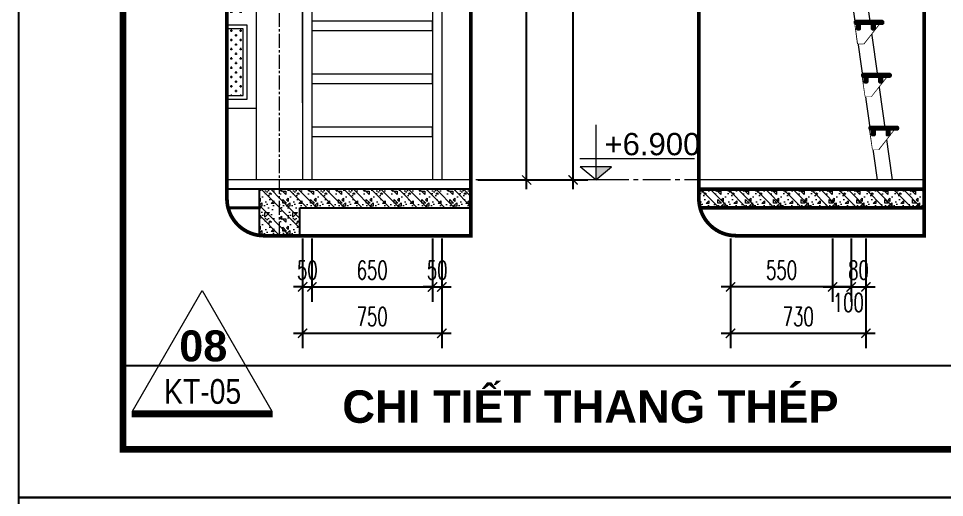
# Model space of a CAD drawing. Header units: millimetres. Extents: x -229618 to 2906, y -178063 to 96806.
# Drawn here: x -147429 to -142437, y -63851 to -61270 of the extents above; entities that cross this region are included whole.
import ezdxf
from ezdxf.enums import TextEntityAlignment as Align

# ---------------------------------------------------------------- set-up
doc = ezdxf.new("R2010")
doc.units = ezdxf.units.MM
doc.header["$LTSCALE"] = 200
doc.header["$MEASUREMENT"] = 0
doc.set_wipeout_variables(frame=1)
doc.header["$PDMODE"] = 3
doc.header["$PDSIZE"] = 50
doc.linetypes.add('CENTER2', pattern=[1.125, 0.75, -0.125, 0.125, -0.125])
doc.linetypes.add('DASHED2', pattern=[0.375, 0.25, -0.125])
doc.layers.get('0').update_dxf_attribs({"color": 95, "linetype": 'CONTINUOUS'})
doc.layers.get('DEFPOINTS').update_dxf_attribs({"linetype": 'CONTINUOUS'})
for name, color, linetype, lineweight in [('cat', 1, 'CONTINUOUS', 40), ('hatch', 250, 'CONTINUOUS', 5), ('khuat', 8, 'DASHED2', 15), ('nho', 252, 'CONTINUOUS', 15), ('thay', 7, 'CONTINUOUS', 18), ('tim', 18, 'CENTER2', 9)]:
    doc.layers.add(name, color=color, linetype=linetype, lineweight=lineweight)
for name, color, linetype in [('CUA', 145, 'CONTINUOUS'), ('DIM', 251, 'CONTINUOUS'), ('KHUNGTEN', 7, 'CONTINUOUS'), ('TEXT', 33, 'CONTINUOUS')]:
    doc.layers.add(name, color=color, linetype=linetype)
doc.layers.add('in', color=203, linetype='CONTINUOUS', lineweight=5, plot=False)
doc.styles.add('Aria H B iso', font='Vharialb_0.ttf')
doc.styles.add('Arial N   H iso', font='Vharialn_0.ttf')
doc.styles.add('Arial N  iso', font='vnarialn_0.ttf')
doc.styles.add('Scale', font='vnsimli.shx', dxfattribs={"width": 0.65, "bigfont": 'bigfont.shx'})
doc.dimstyles.new('Scale', dxfattribs={"dimscale": 75, "dimtxt": 2, "dimasz": 1, "dimexe": 1.6, "dimexo": 0, "dimgap": 0.8, "dimtad": 1, "dimdec": 0, "dimzin": 0, "dimdsep": 46, "dimtxsty": 'Scale', "dimblk": 'ARCHTICK', "dimcen": 0.1, "dimdle": 1, "dimclrd": 256, "dimclre": 256, "dimclrt": 3, "dimadec": 0, "dimazin": 0, "dimtfac": 1, "dimtdec": 0, "dimtix": 1, "dimtmove": 2, "dimatfit": 3, "dimldrblk": 'ARCHTICK', "dimfxl": 0, "dimtolj": 1, "dimtzin": 0, "dimarcsym": 0})
pattern_1 = [(180, (-75665.93, 31385.73), (0, 150), [0, -150]), (180, (-75559.96, 31450.58), (0, 150), [0, -150]), (180, (-75564.66, 31424.17), (0, 150), [0, -150]), (180, (-75617.5, 31436.5), (0, 150), [0, -150]), (180, (-75589.02, 31479.63), (0, 150), [0, -150]), (180, (-75581.39, 31460.56), (0, 150), [0, -150]), (180, (-75594.89, 31492.54), (0, 150), [0, -150]), (180, (-75574.05, 31505.16), (0, 150), [0, -150]), (180, (-75602.82, 31472.3), (0, 150), [0, -150]), (180, (-75554.68, 31472.88), (0, 150), [0, -150]), (180, (-75650.66, 31473.47), (0, 150), [0, -150]), (180, (-75672.38, 31477.58), (0, 150), [0, -150]), (180, (-75661.23, 31462.32), (0, 150), [0, -150]), (180, (-75664.46, 31441.78), (0, 150), [0, -150]), (180, (-75625.42, 31459.68), (0, 150), [0, -150]), (180, (-75624.24, 31418.3), (0, 150), [0, -150]), (180, (-75624.24, 31405.39), (0, 150), [0, -150]), (180, (-75553.21, 31402.45), (0, 150), [0, -150]), (180, (-75612.5, 31420.06), (0, 150), [0, -150]), (180, (-75613.09, 31370.18), (0, 150), [0, -150]), (180, (-75596.94, 31402.16), (0, 150), [0, -150]), (180, (-75598.12, 31387.49), (0, 150), [0, -150]), (180, (-75578.75, 31376.63), (0, 150), [0, -150]), (180, (-75588.73, 31396.59), (0, 150), [0, -150]), (180, (-75581.68, 31402.75), (0, 150), [0, -150]), (135, (-75660.97, 31398.14), (0, 150.00005), [12, -200.1321]), (45, (-75669.46, 31406.63), (150.00005, 0), [12, -200.1321]), (270, (-75660.97, 31415.11), (-150, -3e-14), [16.97055, -133.02945]), (7e-15, (-75655.77, 31400.05), (2e-14, -150), [18, -132]), (270, (-75637.77, 31400.05), (-150, -3e-14), [18, -132]), (135, (-75637.77, 31382.05), (0, 150.00005), [25.4559, -186.6762]), (90, (-75600.26, 31410.42), (150, 9e-15), [25.2, -124.8]), (7e-15, (-75600.26, 31435.62), (2e-14, -150), [25.2, -124.8]), (225, (-75575.06, 31435.62), (-150.00005, -3e-14), [35.6382, -176.4939]), (45, (-75578.91, 31383.45), (150.00005, 0), [10.5, -201.6321]), (315, (-75571.49, 31390.88), (2e-14, -150.00005), [10.5, -201.6321]), (180, (-75564.06, 31383.45), (0, 150), [14.84925, -135.15075]), (180, (-75633.74, 31484.86), (0, 150), [20.625, -129.375]), (90, (-75654.36, 31484.86), (150, 9e-15), [20.625, -129.375]), (315, (-75654.36, 31505.48), (2e-14, -150.00005), [29.1681, -182.96385]), (270, (-75616.39, 31487.85), (-150, -3e-14), [18.75, -131.25]), (180, (-75616.39, 31469.1), (0, 150), [18.75, -131.25]), (45, (-75635.14, 31469.1), (150.00005, 0), [26.51655, -185.61555]), (135, (-75625.93, 31493.62), (0, 150.00005), [12.75, -199.3821]), (45, (-75634.95, 31502.64), (150.00005, 0), [12.75, -199.3821]), (270, (-75625.93, 31511.66), (-150, -3e-14), [18.0312, -131.9688]), (45, (-75567.03, 31482.82), (150.00005, 0), [21.21315, -190.9188]), (180, (-75552.03, 31482.82), (0, 150), [15, -135]), (270, (-75552.03, 31497.82), (-150, -3e-14), [15, -135]), (135, (-75540.99, 31366.48), (74.24621, 74.24621), []), (135, (-75593.49, 31366.48), (74.24621, 74.24621), [])]

# ---------------------------------------------------------------- blocks, each defined once
blk = doc.blocks.new('KhungA3')
at = {"layer": 'DEFPOINTS', "color": 8}
blk.add_lwpolyline([(-3.738, 3.813), (416.305, 3.813), (416.305, 300.813), (-3.738, 300.813)], close=True, dxfattribs=at)
at = {"layer": 'KHUNGTEN', "color": 4, "const_width": 0.724}
blk.add_lwpolyline([(7.542, 8.987), (411.131, 8.987), (411.131, 295.639), (7.542, 295.639)], close=True, dxfattribs=at)
blk = doc.blocks.new('_ArchTick')
at = {"color": 0, "linetype": 'ByBlock', "const_width": 0.15}
blk.add_lwpolyline([(-0.5, -0.5), (0.5, 0.5)], dxfattribs=at)
blk = doc.blocks.new('*D1150')
at = {"layer": 'DEFPOINTS', "color": 0}
for p in [(-144953.4, -59574.7), (-144689.4, -59574.7), (-144953.4, -62139.7)]:
    blk.add_point(p, dxfattribs=at)
at = {"layer": 'DIM', "lineweight": -2}
for p, q in [((-144689.4, -62189.7), (-144689.4, -59524.7)), ((-144953.4, -59574.7), (-144609.4, -59574.7)), ((-144953.4, -62139.7), (-144609.4, -62139.7))]:
    blk.add_line(p, q, dxfattribs=at)
at = {"layer": 'DIM', "lineweight": -2, "xscale": 50, "yscale": 50, "zscale": 50}
for p, rotation in [((-144689.4, -59574.7), 90), ((-144689.4, -62139.7), 270)]:
    blk.add_blockref('_ArchTick', p, dxfattribs=dict(at, rotation=rotation))
at = {"layer": 'DIM', "color": 3, "insert": (-144779.4, -60857.2), "char_height": 100, "attachment_point": 5, "rotation": 90, "style": 'Scale'}
blk.add_mtext('\\A1;285x9b=2565', dxfattribs=at)
blk = doc.blocks.new('*D1151')
at = {"layer": 'DEFPOINTS', "color": 0}
for p in [(-144953.4, -58664.7), (-144439.4, -58664.7), (-144953.4, -62139.7)]:
    blk.add_point(p, dxfattribs=at)
at = {"layer": 'DIM', "lineweight": -2}
for p, q in [((-144439.4, -62189.7), (-144439.4, -58614.7)), ((-144953.4, -58664.7), (-144359.4, -58664.7)), ((-144953.4, -62139.7), (-144359.4, -62139.7))]:
    blk.add_line(p, q, dxfattribs=at)
at = {"layer": 'DIM', "lineweight": -2, "xscale": 50, "yscale": 50, "zscale": 50}
for p, rotation in [((-144439.4, -58664.7), 90), ((-144439.4, -62139.7), 270)]:
    blk.add_blockref('_ArchTick', p, dxfattribs=dict(at, rotation=rotation))
at = {"layer": 'DIM', "color": 3, "insert": (-144529.4, -60402.2), "char_height": 100, "attachment_point": 5, "rotation": 90, "style": 'Scale'}
blk.add_mtext('\\A1;3475', dxfattribs=at)
blk = doc.blocks.new('*D1153')
at = {"layer": 'DEFPOINTS', "color": 0}
for p in [(-143590, -62455.2), (-143040.1, -62455.2), (-143590, -62715.9)]:
    blk.add_point(p, dxfattribs=at)
at = {"layer": 'DIM', "lineweight": -2}
for p, q in [((-143590, -62455.2), (-143590, -62795.9)), ((-143040.1, -62455.2), (-143040.1, -62795.9)), ((-142990.1, -62715.9), (-143640, -62715.9))]:
    blk.add_line(p, q, dxfattribs=at)
at = {"layer": 'DIM', "lineweight": -2, "xscale": 50, "yscale": 50, "zscale": 50, "rotation": 180}
blk.add_blockref('_ArchTick', (-143590, -62715.9), dxfattribs=at)
at = {"layer": 'DIM', "lineweight": -2, "xscale": 50, "yscale": 50, "zscale": 50}
blk.add_blockref('_ArchTick', (-143040.1, -62715.9), dxfattribs=at)
at = {"layer": 'DIM', "color": 3, "insert": (-143315, -62625.9), "char_height": 100, "attachment_point": 5, "style": 'Scale'}
blk.add_mtext('\\A1;550', dxfattribs=at)
blk = doc.blocks.new('*D1154')
at = {"layer": 'DEFPOINTS', "color": 0}
for p in [(-143040.1, -62455.2), (-142940.1, -62455.2), (-142940.1, -62715.9)]:
    blk.add_point(p, dxfattribs=at)
at = {"layer": 'DIM', "lineweight": -2}
for p, q in [((-143040.1, -62455.2), (-143040.1, -62795.9)), ((-142940.1, -62455.2), (-142940.1, -62795.9)), ((-143090.1, -62715.9), (-142890.1, -62715.9))]:
    blk.add_line(p, q, dxfattribs=at)
at = {"layer": 'DIM', "lineweight": -2, "xscale": 50, "yscale": 50, "zscale": 50, "rotation": 180}
blk.add_blockref('_ArchTick', (-143040.1, -62715.9), dxfattribs=at)
at = {"layer": 'DIM', "lineweight": -2, "xscale": 50, "yscale": 50, "zscale": 50}
blk.add_blockref('_ArchTick', (-142940.1, -62715.9), dxfattribs=at)
at = {"layer": 'DIM', "color": 3, "insert": (-142955.1, -62800.4), "char_height": 100, "attachment_point": 5, "style": 'Scale'}
blk.add_mtext('\\A1;100', dxfattribs=at)
blk = doc.blocks.new('*D1155')
at = {"layer": 'DEFPOINTS', "color": 0}
for p in [(-142940.1, -62455.2), (-142860.1, -62455.2), (-142860.1, -62715.9)]:
    blk.add_point(p, dxfattribs=at)
at = {"layer": 'DIM', "lineweight": -2}
for p, q in [((-142940.1, -62455.2), (-142940.1, -62795.9)), ((-142860.1, -62455.2), (-142860.1, -62795.9)), ((-142940.1, -62715.9), (-142990.1, -62715.9)), ((-142940.1, -62715.9), (-142860.1, -62715.9)), ((-142860.1, -62715.9), (-142810.1, -62715.9))]:
    blk.add_line(p, q, dxfattribs=at)
at = {"layer": 'DIM', "lineweight": -2, "xscale": 50, "yscale": 50, "zscale": 50}
blk.add_blockref('_ArchTick', (-142940.1, -62715.9), dxfattribs=at)
at = {"layer": 'DIM', "lineweight": -2, "xscale": 50, "yscale": 50, "zscale": 50, "rotation": 180}
blk.add_blockref('_ArchTick', (-142860.1, -62715.9), dxfattribs=at)
at = {"layer": 'DIM', "color": 3, "insert": (-142900.1, -62625.9), "char_height": 100, "attachment_point": 5, "style": 'Scale'}
blk.add_mtext('\\A1;80', dxfattribs=at)
blk = doc.blocks.new('*D1156')
at = {"layer": 'DEFPOINTS', "color": 0}
for p in [(-143590, -62455.2), (-142860.1, -62455.2), (-142860.1, -62965.9)]:
    blk.add_point(p, dxfattribs=at)
at = {"layer": 'DIM', "lineweight": -2}
for p, q in [((-143590, -62455.2), (-143590, -63045.9)), ((-142860.1, -62455.2), (-142860.1, -63045.9)), ((-143640, -62965.9), (-142810.1, -62965.9))]:
    blk.add_line(p, q, dxfattribs=at)
at = {"layer": 'DIM', "lineweight": -2, "xscale": 50, "yscale": 50, "zscale": 50, "rotation": 180}
blk.add_blockref('_ArchTick', (-143590, -62965.9), dxfattribs=at)
at = {"layer": 'DIM', "lineweight": -2, "xscale": 50, "yscale": 50, "zscale": 50}
blk.add_blockref('_ArchTick', (-142860.1, -62965.9), dxfattribs=at)
at = {"layer": 'DIM', "color": 3, "insert": (-143225, -62875.9), "char_height": 100, "attachment_point": 5, "style": 'Scale'}
blk.add_mtext('\\A1;730', dxfattribs=at)
blk = doc.blocks.new('*D1157')
at = {"layer": 'DEFPOINTS', "color": 0}
for p in [(-145896.9, -62455.2), (-145846.9, -62455.2), (-145846.9, -62715.9)]:
    blk.add_point(p, dxfattribs=at)
at = {"layer": 'DIM', "lineweight": -2}
for p, q in [((-145896.9, -62455.2), (-145896.9, -62795.9)), ((-145846.9, -62455.2), (-145846.9, -62795.9)), ((-145896.9, -62715.9), (-145946.9, -62715.9)), ((-145896.9, -62715.9), (-145846.9, -62715.9)), ((-145846.9, -62715.9), (-145796.9, -62715.9))]:
    blk.add_line(p, q, dxfattribs=at)
at = {"layer": 'DIM', "lineweight": -2, "xscale": 50, "yscale": 50, "zscale": 50}
blk.add_blockref('_ArchTick', (-145896.9, -62715.9), dxfattribs=at)
at = {"layer": 'DIM', "lineweight": -2, "xscale": 50, "yscale": 50, "zscale": 50, "rotation": 180}
blk.add_blockref('_ArchTick', (-145846.9, -62715.9), dxfattribs=at)
at = {"layer": 'DIM', "color": 3, "insert": (-145871.9, -62625.9), "char_height": 100, "attachment_point": 5, "style": 'Scale'}
blk.add_mtext('\\A1;50', dxfattribs=at)
blk = doc.blocks.new('*D1158')
at = {"layer": 'DEFPOINTS', "color": 0}
for p in [(-145846.9, -62455.2), (-145196.9, -62455.2), (-145196.9, -62715.9)]:
    blk.add_point(p, dxfattribs=at)
at = {"layer": 'DIM', "lineweight": -2}
for p, q in [((-145846.9, -62455.2), (-145846.9, -62795.9)), ((-145196.9, -62455.2), (-145196.9, -62795.9)), ((-145896.9, -62715.9), (-145146.9, -62715.9))]:
    blk.add_line(p, q, dxfattribs=at)
at = {"layer": 'DIM', "lineweight": -2, "xscale": 50, "yscale": 50, "zscale": 50, "rotation": 180}
blk.add_blockref('_ArchTick', (-145846.9, -62715.9), dxfattribs=at)
at = {"layer": 'DIM', "lineweight": -2, "xscale": 50, "yscale": 50, "zscale": 50}
blk.add_blockref('_ArchTick', (-145196.9, -62715.9), dxfattribs=at)
at = {"layer": 'DIM', "color": 3, "insert": (-145521.9, -62625.9), "char_height": 100, "attachment_point": 5, "style": 'Scale'}
blk.add_mtext('\\A1;650', dxfattribs=at)
blk = doc.blocks.new('*D1159')
at = {"layer": 'DEFPOINTS', "color": 0}
for p in [(-145196.9, -62455.2), (-145146.9, -62455.2), (-145146.9, -62715.9)]:
    blk.add_point(p, dxfattribs=at)
at = {"layer": 'DIM', "lineweight": -2}
for p, q in [((-145196.9, -62455.2), (-145196.9, -62795.9)), ((-145146.9, -62455.2), (-145146.9, -62795.9)), ((-145196.9, -62715.9), (-145246.9, -62715.9)), ((-145196.9, -62715.9), (-145146.9, -62715.9)), ((-145146.9, -62715.9), (-145096.9, -62715.9))]:
    blk.add_line(p, q, dxfattribs=at)
at = {"layer": 'DIM', "lineweight": -2, "xscale": 50, "yscale": 50, "zscale": 50}
blk.add_blockref('_ArchTick', (-145196.9, -62715.9), dxfattribs=at)
at = {"layer": 'DIM', "lineweight": -2, "xscale": 50, "yscale": 50, "zscale": 50, "rotation": 180}
blk.add_blockref('_ArchTick', (-145146.9, -62715.9), dxfattribs=at)
at = {"layer": 'DIM', "color": 3, "insert": (-145171.9, -62625.9), "char_height": 100, "attachment_point": 5, "style": 'Scale'}
blk.add_mtext('\\A1;50', dxfattribs=at)
blk = doc.blocks.new('*D1160')
at = {"layer": 'DEFPOINTS', "color": 0}
for p in [(-145896.9, -62455.2), (-145146.9, -62455.2), (-145146.9, -62965.9)]:
    blk.add_point(p, dxfattribs=at)
at = {"layer": 'DIM', "lineweight": -2}
for p, q in [((-145896.9, -62455.2), (-145896.9, -63045.9)), ((-145146.9, -62455.2), (-145146.9, -63045.9)), ((-145946.9, -62965.9), (-145096.9, -62965.9))]:
    blk.add_line(p, q, dxfattribs=at)
at = {"layer": 'DIM', "lineweight": -2, "xscale": 50, "yscale": 50, "zscale": 50, "rotation": 180}
blk.add_blockref('_ArchTick', (-145896.9, -62965.9), dxfattribs=at)
at = {"layer": 'DIM', "lineweight": -2, "xscale": 50, "yscale": 50, "zscale": 50}
blk.add_blockref('_ArchTick', (-145146.9, -62965.9), dxfattribs=at)
at = {"layer": 'DIM', "color": 3, "insert": (-145521.9, -62875.9), "char_height": 100, "attachment_point": 5, "style": 'Scale'}
blk.add_mtext('\\A1;750', dxfattribs=at)
blk = doc.blocks.new('cao do')
at = {"layer": 'thay'}
for p, q in [((0, 444.6), (0, 0)), ((798.2, 170.2), (-128.3, 170.2)), ((0, 0), (-127.9, 106.1)), ((127.9, 106.1), (-127.9, 106.1)), ((0, 0), (127.9, 106.1))]:
    blk.add_line(p, q, dxfattribs=at)
at = {"layer": 'thay', "ltscale": 600}
blk.add_line((128.3, 0), (-128.3, 0), dxfattribs=at)
at = {"layer": 'thay', "color": 150, "ltscale": 600}
blk.add_solid([(0, 0), (0, 106.1), (127.9, 106.1)], dxfattribs=at)
at = {"layer": 'TEXT', "style": 'Arial N  iso'}
blk.add_attdef('%%P0.000', text='', height=200, dxfattribs=at).set_placement((69.5, 290), align=Align.MIDDLE_LEFT)
blk = doc.blocks.new('bacthangsat')
at = {"layer": 'nho', "linetype": 'Continuous'}
blk.add_lwpolyline([(46.9, -120.9), (16.9, -120.9), (0, 0), (148.5, 0), (150.1, -0.4), (151.3, -1.7), (151.7, -3.1), (151.7, -8.9), (151.2, -10.5), (150.1, -11.6), (148.5, -12), (132.7, -12)], close=True, dxfattribs=at)
at = {"linetype": 'Continuous'}
blk.add_wipeout([(46.9, -120.9), (16.9, -120.9), (0, 0), (148.5, 0), (150.1, -0.4), (151.3, -1.7), (151.7, -3.1), (151.7, -8.9), (151.2, -10.5), (150.1, -11.6), (148.5, -12), (132.7, -12)], dxfattribs=at).dxf.layer = 'nho'
at = {"layer": 'cat', "linetype": 'Continuous'}
blk.add_lwpolyline([(1.7, -12), (148.5, -12, 0.414214), (151.7, -8.9), (151.7, -3.1, 0.414214), (148.5, 0), (1.7, 0)], format="xyb", close=True, dxfattribs=at)
for points in [[(13.7, -12), (13.7, -42), (25.7, -42), (25.7, -12)], [(93.7, -12), (93.7, -42), (105.7, -42), (105.7, -12)]]:
    blk.add_lwpolyline(points, close=True, dxfattribs=at)
blk = doc.blocks.new('ct')
at = {"layer": 'thay', "ltscale": 600}
blk.add_line((8891, 0), (-8891, 0), dxfattribs=at)
blk.add_lwpolyline([(0, 15400), (14294, -9358), (-14294, -9358)], close=True, dxfattribs=at)
at = {"layer": 'thay', "color": 1, "ltscale": 600, "const_width": 1270}
blk.add_lwpolyline([(-14464, -9993), (14464, -9993)], dxfattribs=at)
at = {"layer": 'TEXT'}
for tag, height, style, p in [('01', 6350, 'Aria H B iso', (238, 862)), ('KT-00', 5080, 'Arial N   H iso', (96, -7856))]:
    blk.add_attdef(tag, text='', height=height, dxfattribs=dict(at, style=style)).set_placement(p, align=Align.CENTER)

msp = doc.modelspace()

# ---------------------------------------------------------------- hatches: boundary and pattern name
at = {"layer": 'hatch', "linetype": 'Continuous'}
h = msp.add_hatch(dxfattribs=at)
h.set_pattern_fill('CROSS', color=256, scale=100, style=0)
h.set_pattern_definition([(7e-15, (-151436.937, -61684.661), (25, 25), [12.5, -37.5]), (90, (-151430.687, -61690.911), (-25, 25), [12.5, -37.5])])
h.paths.add_polyline_path([(-146305.2, -61234.7), (-146305.2, -60024.7), (-146216.9, -60024.7), (-146216.9, -61234.7)])
h.paths.add_polyline_path([(-146305.2, -61684.7), (-146305.2, -61324.7), (-146216.9, -61324.7), (-146216.9, -61684.7)])
h = msp.add_hatch(dxfattribs=at)
h.set_pattern_fill('BT', color=256, scale=150, style=0)
h.set_pattern_definition(pattern_1)
h.paths.add_polyline_path([(-144989.7, -62189.7), (-145091, -62189.7), (-145091, -62289.7), (-144989.7, -62289.7)])
h.paths.add_polyline_path([(-146131.9, -62189.7), (-145911.9, -62289.7), (-145091, -62289.7), (-145091, -62189.7)])
h = msp.add_hatch(dxfattribs=at)
h.set_pattern_fill('BT', color=256, scale=150, style=0)
h.set_pattern_definition(pattern_1)
h.paths.add_polyline_path([(-146131.9, -62439.9), (-145911.9, -62439.9), (-145911.9, -62289.7), (-146131.9, -62189.7)], flags=0)
h = msp.add_hatch(dxfattribs=at)
h.set_pattern_fill('BT', color=256, scale=150, style=0)
h.set_pattern_definition([(180, (-70920.88, 31385.73), (0, 150), [0, -150]), (180, (-70814.92, 31450.58), (0, 150), [0, -150]), (180, (-70819.61, 31424.17), (0, 150), [0, -150]), (180, (-70872.45, 31436.5), (0, 150), [0, -150]), (180, (-70843.98, 31479.63), (0, 150), [0, -150]), (180, (-70836.34, 31460.56), (0, 150), [0, -150]), (180, (-70849.85, 31492.54), (0, 150), [0, -150]), (180, (-70829, 31505.16), (0, 150), [0, -150]), (180, (-70857.77, 31472.3), (0, 150), [0, -150]), (180, (-70809.63, 31472.88), (0, 150), [0, -150]), (180, (-70905.62, 31473.47), (0, 150), [0, -150]), (180, (-70927.34, 31477.58), (0, 150), [0, -150]), (180, (-70916.19, 31462.32), (0, 150), [0, -150]), (180, (-70919.41, 31441.78), (0, 150), [0, -150]), (180, (-70880.37, 31459.68), (0, 150), [0, -150]), (180, (-70879.2, 31418.3), (0, 150), [0, -150]), (180, (-70879.2, 31405.39), (0, 150), [0, -150]), (180, (-70808.16, 31402.45), (0, 150), [0, -150]), (180, (-70867.46, 31420.06), (0, 150), [0, -150]), (180, (-70868.05, 31370.18), (0, 150), [0, -150]), (180, (-70851.9, 31402.16), (0, 150), [0, -150]), (180, (-70853.08, 31387.49), (0, 150), [0, -150]), (180, (-70833.7, 31376.63), (0, 150), [0, -150]), (180, (-70843.68, 31396.59), (0, 150), [0, -150]), (180, (-70836.64, 31402.75), (0, 150), [0, -150]), (135, (-70915.93, 31398.14), (0, 150.00005), [12, -200.1321]), (45, (-70924.41, 31406.63), (150.00005, 0), [12, -200.1321]), (270, (-70915.93, 31415.11), (-150, -3e-14), [16.97055, -133.02945]), (7e-15, (-70910.72, 31400.05), (2e-14, -150), [18, -132]), (270, (-70892.72, 31400.05), (-150, -3e-14), [18, -132]), (135, (-70892.72, 31382.05), (0, 150.00005), [25.4559, -186.6762]), (90, (-70855.21, 31410.42), (150, 9e-15), [25.2, -124.8]), (7e-15, (-70855.21, 31435.62), (2e-14, -150), [25.2, -124.8]), (225, (-70830.01, 31435.62), (-150.00005, -3e-14), [35.6382, -176.4939]), (45, (-70833.87, 31383.45), (150.00005, 0), [10.5, -201.6321]), (315, (-70826.44, 31390.88), (2e-14, -150.00005), [10.5, -201.6321]), (180, (-70819.02, 31383.45), (0, 150), [14.84925, -135.15075]), (180, (-70888.7, 31484.86), (0, 150), [20.625, -129.375]), (90, (-70909.32, 31484.86), (150, 9e-15), [20.625, -129.375]), (315, (-70909.32, 31505.48), (2e-14, -150.00005), [29.1681, -182.96385]), (270, (-70871.35, 31487.85), (-150, -3e-14), [18.75, -131.25]), (180, (-70871.35, 31469.1), (0, 150), [18.75, -131.25]), (45, (-70890.1, 31469.1), (150.00005, 0), [26.51655, -185.61555]), (135, (-70880.89, 31493.62), (0, 150.00005), [12.75, -199.3821]), (45, (-70889.9, 31502.64), (150.00005, 0), [12.75, -199.3821]), (270, (-70880.89, 31511.66), (-150, -3e-14), [18.0312, -131.9688]), (45, (-70821.99, 31482.82), (150.00005, 0), [21.21315, -190.9188]), (180, (-70806.99, 31482.82), (0, 150), [15, -135]), (270, (-70806.99, 31497.82), (-150, -3e-14), [15, -135]), (135, (-70795.94, 31366.48), (74.24621, 74.24621), []), (135, (-70848.44, 31366.48), (74.24621, 74.24621), [])])
h.paths.add_polyline_path([(-143760.9, -62189.7), (-143760.9, -62289.7), (-142553, -62289.7), (-142553, -62189.7)])

# ---------------------------------------------------------------- linework, layer by layer
at = {"layer": 'cat', "lineweight": -3}
for p, q in [((-144989.7, -62114.7), (-144989.7, -62014.7)), ((-144989.7, -62189.7), (-146305.2, -62189.7)), ((-146131.9, -62189.7), (-146131.9, -62439.9)), ((-145911.9, -62289.7), (-144989.7, -62289.7)), ((-145911.9, -62439.9), (-145911.9, -62289.7))]:
    msp.add_line(p, q, dxfattribs=at)
at = {"layer": 'cat', "lineweight": 50}
for p, q in [((-142546.7, -62189.7), (-143760.9, -62189.7)), ((-143760.9, -62289.7), (-142546.7, -62289.7))]:
    msp.add_line(p, q, dxfattribs=at)
at = {"layer": 'cat'}
msp.add_line((-146131.9, -62289.7), (-146305.2, -62289.7), dxfattribs=at)
at = {"layer": 'DIM'}
msp.add_lwpolyline([(-146864.7, -63139.7), (-136990.3, -63139.7), (-136990.3, -63591.8), (-146864.7, -63591.8)], close=True, dxfattribs=at)
at = {"layer": 'hatch', "linetype": 'Continuous'}
msp.add_lwpolyline([(-146305.2, -61684.7), (-146216.9, -61684.7), (-146216.9, -61324.7), (-146305.2, -61324.7)], dxfattribs=at)
at = {"layer": 'in'}
msp.add_lwpolyline([(-147428.7, -49000.5), (-126426.6, -49000.5), (-126426.6, -63850.5), (-147428.7, -63850.5)], close=True, dxfattribs=at)
at = {"layer": 'khuat', "color": 5, "ltscale": 2, "const_width": 20}
for points in [[(-146305.2, -58520.6), (-145189.7, -58520.6, -0.414214), (-144989.7, -58720.6), (-144989.7, -62439.9), (-146105.2, -62439.9, -0.414214), (-146305.2, -62239.9)], [(-143760.9, -58520.6), (-142746.7, -58520.6, -0.414214), (-142546.7, -58720.6), (-142546.7, -62439.9), (-143560.9, -62439.9, -0.414214), (-143760.9, -62239.9)]]:
    msp.add_lwpolyline(points, format="xyb", close=True, dxfattribs=at)
at = {"layer": 'nho', "linetype": 'Continuous'}
for points in [[(-145846.9, -61334.7), (-145196.9, -61334.7), (-145196.9, -61284.7), (-145846.9, -61284.7)], [(-145846.9, -61619.7), (-145196.9, -61619.7), (-145196.9, -61569.7), (-145846.9, -61569.7)], [(-145846.9, -61904.7), (-145196.9, -61904.7), (-145196.9, -61854.7), (-145846.9, -61854.7)]]:
    msp.add_lwpolyline(points, close=True, dxfattribs=at)
at = {"layer": 'thay', "linetype": 'Continuous'}
for p, q in [((-145896.9, -58689.7), (-145896.9, -62139.7)), ((-145846.9, -58689.7), (-145846.9, -62139.7)), ((-145196.9, -58689.7), (-145196.9, -62139.7)), ((-145146.9, -58689.7), (-145146.9, -62139.7)), ((-146146.9, -59954.7), (-146146.9, -62139.7)), ((-145896.9, -61724.7), (-145896.9, -59954.7)), ((-144989.7, -62139.7), (-146305.2, -62139.7)), ((-142546.7, -62139.7), (-143760.9, -62139.7))]:
    msp.add_line(p, q, dxfattribs=at)
at = {"layer": 'thay'}
for p, q in [((-143196, -58733.6), (-142719.6, -62139.7)), ((-143185, -59389.7), (-142800.4, -62139.7))]:
    msp.add_line(p, q, dxfattribs=at)
at = {"layer": 'thay', "linetype": 'Continuous'}
for points in [[(-146305.2, -59954.7), (-146146.9, -59954.7), (-146146.9, -61754.7), (-146305.2, -61754.7)], [(-146305.2, -61704.7), (-146196.9, -61704.7), (-146196.9, -61304.7), (-146305.2, -61304.7)]]:
    msp.add_lwpolyline(points, dxfattribs=at)
at = {"layer": 'tim', "ltscale": 0.5}
msp.add_line((-146021.9, -62439.9), (-146021.9, -58520.6), dxfattribs=at)
at = {"layer": 'tim'}
msp.add_line((-142788.9, -62139.7), (-146305.2, -62139.7), dxfattribs=at)

# ---------------------------------------------------------------- block references
at = {"layer": 'CUA', "xscale": 0.02624671906232834, "yscale": 0.02624671906232834, "zscale": 0.02624671916010467}
msp.add_blockref('ct', (-146438.8, -63139.7), dxfattribs=at).add_auto_attribs({'KT-00': 'kt-05', '01': '08'})
at = {"layer": 'thay', "xscale": 50, "yscale": 50, "zscale": 50.00000000000006}
for p in [(-147241.8, -64041.2), (-147241.8, -78891.2)]:
    msp.add_blockref('KhungA3', p, dxfattribs=at)
at = {"layer": 'thay', "linetype": 'Continuous'}
ref = msp.add_blockref('cao do', (-144316.4, -62139.7), dxfattribs=dict(at, xscale=0.6666666666569654, yscale=0.6666666666860692, zscale=0.6666666666666666))
ref.add_attrib('%%P0.000', '+6.900', dxfattribs={"layer": 'TEXT', "height": 120, "style": 'Arial N  iso'}).set_placement((-144270, -61946.3), align=Align.MIDDLE_LEFT)

# ---------------------------------------------------------------- texts
at = {"layer": 'TEXT', "style": 'Aria H B iso'}
msp.add_text('chi tiÕt thang thÐp', height=175, dxfattribs=at).set_placement((-144345.4, -63448.3), align=Align.CENTER)

# ---------------------------------------------------------------- dimensions: what is measured, and where the dimension line sits
at = {"layer": 'DIM'}
for base, p1, p2, angle, picture, middle in [((-144439.4, -58664.7), (-144953.4, -62139.7), (-144953.4, -58664.7), 90, '*D1151', (-144529.4, -60402.2)), ((-145846.9, -62715.9), (-145896.9, -62455.2), (-145846.9, -62455.2), 0, '*D1157', (-145871.9, -62625.9)), ((-145146.9, -62965.9), (-145896.9, -62455.2), (-145146.9, -62455.2), 0, '*D1160', (-145521.9, -62875.9)), ((-145196.9, -62715.9), (-145846.9, -62455.2), (-145196.9, -62455.2), 0, '*D1158', (-145521.9, -62625.9)), ((-145146.9, -62715.9), (-145196.9, -62455.2), (-145146.9, -62455.2), 0, '*D1159', (-145171.9, -62625.9)), ((-143590, -62715.9), (-143040.1, -62455.2), (-143590, -62455.2), 180, '*D1153', (-143315, -62625.9)), ((-142860.1, -62965.9), (-143590, -62455.2), (-142860.1, -62455.2), 180, '*D1156', (-143225, -62875.9)), ((-142860.1, -62715.9), (-142940.1, -62455.2), (-142860.1, -62455.2), 180, '*D1155', (-142900.1, -62625.9))]:
    dim = msp.add_linear_dim(base=base, p1=p1, p2=p2, angle=angle, dimstyle='Scale', override={"dimscale": 50}, dxfattribs=at)
    dim.commit()
    dim.dimension.update_dxf_attribs({"geometry": picture, "text_midpoint": middle})
dim = msp.add_linear_dim(base=(-144689.4, -59574.7), p1=(-144953.4, -62139.7), p2=(-144953.4, -59574.7), angle=90, text='285x9b=<>', dimstyle='Scale', override={"dimscale": 50}, dxfattribs=at)
dim.commit()
dim.dimension.update_dxf_attribs({"geometry": '*D1150', "text_midpoint": (-144779.4, -60857.2)})
dim = msp.add_linear_dim(base=(-142940.1, -62715.9), p1=(-143040.1, -62455.2), p2=(-142940.1, -62455.2), angle=180, dimstyle='Scale', override={"dimscale": 50}, dxfattribs=at)
dim.commit()
dim.dimension.update_dxf_attribs({"geometry": '*D1154', "text_midpoint": (-142955.1, -62800.4), "dimtype": 160})

# ---------------------------------------------------------------- next in the draw order: block references
at = {"layer": 'DIM', "linetype": 'Continuous'}
for p in [(-142920, -61284.7), (-142880.1, -61569.7), (-142840.3, -61854.7)]:
    msp.add_blockref('bacthangsat', p, dxfattribs=at)

doc.saveas('drawing.dxf')
